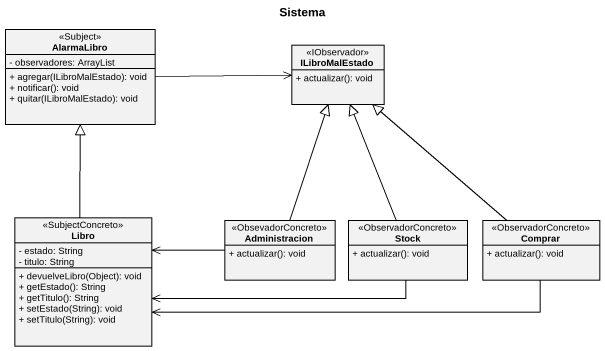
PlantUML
@startuml
title Sistema
hide circle
hide empty members
skinparam classAttributeIconSize 0
class AlarmaLibro <<Subject>> {
  - observadores: ArrayList
  + agregar(ILibroMalEstado): void
  + notificar(): void
  + quitar(ILibroMalEstado): void
}
class ILibroMalEstado <<IObservador>> {
  + actualizar(): void
}
class Libro <<SubjectConcreto>> {
  - estado: String
  - titulo: String
  + devuelveLibro(Object): void
  + getEstado(): String
  + getTitulo(): String
  + setEstado(String): void
  + setTitulo(String): void
}
class Administracion <<ObsevadorConcreto>> {
  + actualizar(): void
}
class Stock <<ObservadorConcreto>> {
  + actualizar(): void
}
class Comprar <<ObservadorConcreto>> {
  + actualizar(): void
}
AlarmaLibro -right-> ILibroMalEstado
Libro -up-|> AlarmaLibro
Administracion -up-|> ILibroMalEstado
Administracion -left-> Libro
Stock -up-|> ILibroMalEstado
Stock -left-> Libro
Comprar -up-|> ILibroMalEstado
Comprar -left-> Libro
@enduml
